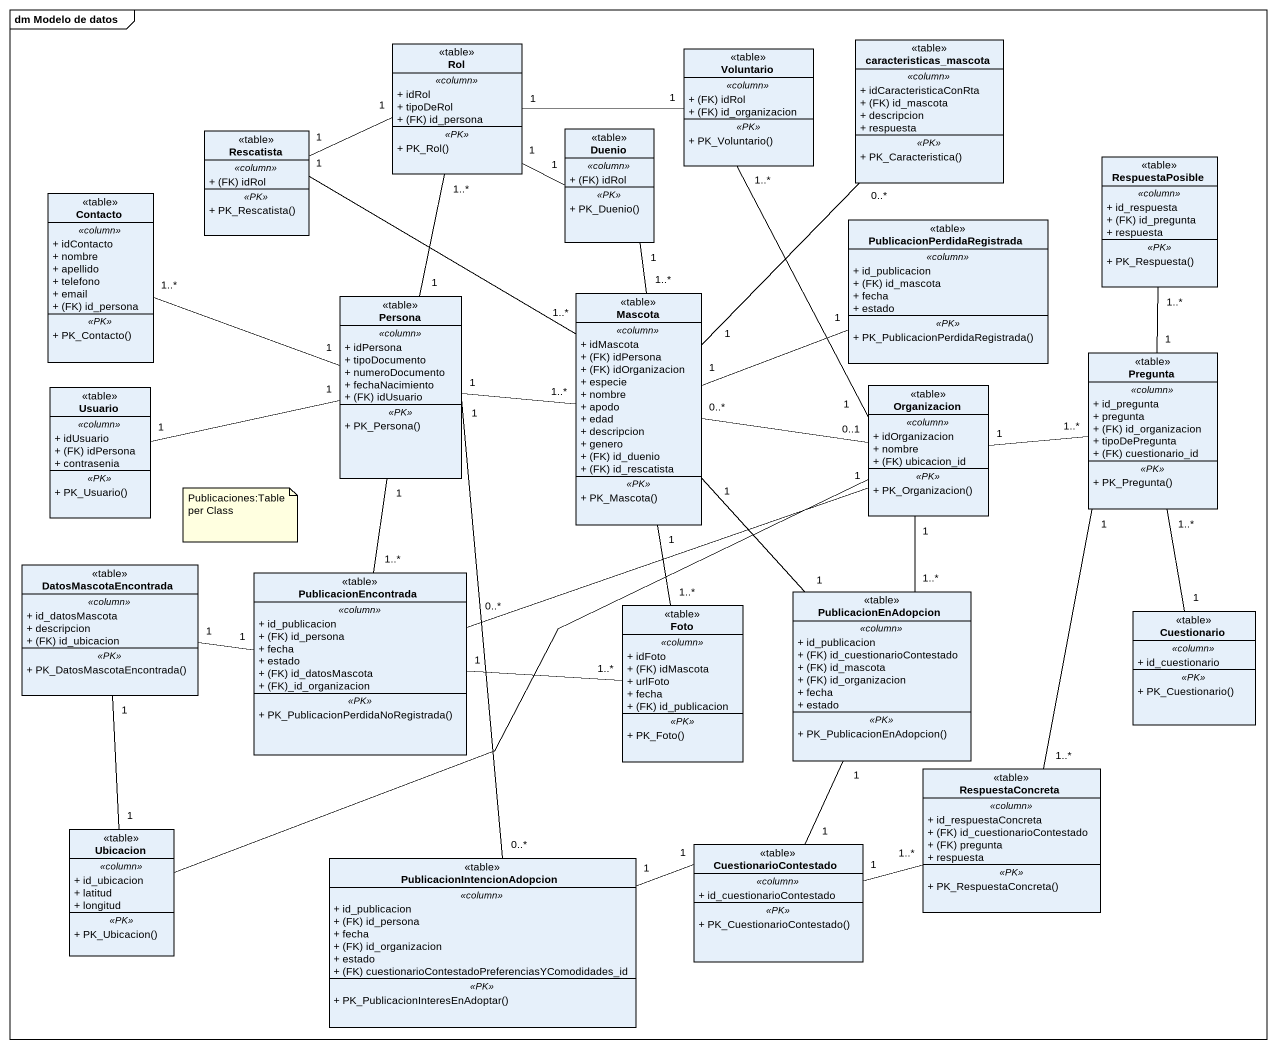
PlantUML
@startuml
mainframe dm Modelo de datos
hide circle
hide empty members
skinparam classAttributeIconSize 0
class Rol <<table>> {
  .. <<column>> ..
  + idRol
  + tipoDeRol
  {field} + (FK) id_persona
  .. <<PK>> ..
  + PK_Rol()
}
class Voluntario <<table>> {
  .. <<column>> ..
  {field} + (FK) idRol
  {field} + (FK) id_organizacion
  .. <<PK>> ..
  + PK_Voluntario()
}
class caracteristicas_mascota <<table>> {
  .. <<column>> ..
  + idCaracteristicaConRta
  {field} + (FK) id_mascota
  + descripcion
  + respuesta
  .. <<PK>> ..
  + PK_Caracteristica()
}
class Rescatista <<table>> {
  .. <<column>> ..
  {field} + (FK) idRol
  .. <<PK>> ..
  + PK_Rescatista()
}
class Duenio <<table>> {
  .. <<column>> ..
  {field} + (FK) idRol
  .. <<PK>> ..
  + PK_Duenio()
}
class Contacto <<table>> {
  .. <<column>> ..
  + idContacto
  + nombre
  + apellido
  + telefono
  + email
  {field} + (FK) id_persona
  .. <<PK>> ..
  + PK_Contacto()
}
class RespuestaPosible <<table>> {
  .. <<column>> ..
  + id_respuesta
  {field} + (FK) id_pregunta
  + respuesta
  .. <<PK>> ..
  + PK_Respuesta()
}
class PublicacionPerdidaRegistrada <<table>> {
  .. <<column>> ..
  + id_publicacion
  {field} + (FK) id_mascota
  + fecha
  + estado
  .. <<PK>> ..
  + PK_PublicacionPerdidaRegistrada()
}
class Persona <<table>> {
  .. <<column>> ..
  + idPersona
  + tipoDocumento
  + numeroDocumento
  + fechaNacimiento
  {field} + (FK) idUsuario
  .. <<PK>> ..
  + PK_Persona()
}
class Mascota <<table>> {
  .. <<column>> ..
  + idMascota
  {field} + (FK) idPersona
  {field} + (FK) idOrganizacion
  + especie
  + nombre
  + apodo
  + edad
  + descripcion
  + genero
  {field} + (FK) id_duenio
  {field} + (FK) id_rescatista
  .. <<PK>> ..
  + PK_Mascota()
}
class Pregunta <<table>> {
  .. <<column>> ..
  + id_pregunta
  + pregunta
  {field} + (FK) id_organizacion
  + tipoDePregunta
  {field} + (FK) cuestionario_id
  .. <<PK>> ..
  + PK_Pregunta()
}
class Usuario <<table>> {
  .. <<column>> ..
  + idUsuario
  {field} + (FK) idPersona
  + contrasenia
  .. <<PK>> ..
  + PK_Usuario()
}
class Organizacion <<table>> {
  .. <<column>> ..
  + idOrganizacion
  + nombre
  {field} + (FK) ubicacion_id
  .. <<PK>> ..
  + PK_Organizacion()
}
class DatosMascotaEncontrada <<table>> {
  .. <<column>> ..
  + id_datosMascota
  + descripcion
  {field} + (FK) id_ubicacion
  .. <<PK>> ..
  + PK_DatosMascotaEncontrada()
}
class PublicacionEncontrada <<table>> {
  .. <<column>> ..
  + id_publicacion
  {field} + (FK) id_persona
  + fecha
  + estado
  {field} + (FK) id_datosMascota
  {field} + (FK)_id_organizacion
  .. <<PK>> ..
  + PK_PublicacionPerdidaNoRegistrada()
}
class PublicacionEnAdopcion <<table>> {
  .. <<column>> ..
  + id_publicacion
  {field} + (FK) id_cuestionarioContestado
  {field} + (FK) id_mascota
  {field} + (FK) id_organizacion
  + fecha
  + estado
  .. <<PK>> ..
  + PK_PublicacionEnAdopcion()
}
class Foto <<table>> {
  .. <<column>> ..
  + idFoto
  {field} + (FK) idMascota
  + urlFoto
  + fecha
  {field} + (FK) id_publicacion
  .. <<PK>> ..
  + PK_Foto()
}
class Cuestionario <<table>> {
  .. <<column>> ..
  + id_cuestionario
  .. <<PK>> ..
  + PK_Cuestionario()
}
class RespuestaConcreta <<table>> {
  .. <<column>> ..
  + id_respuestaConcreta
  {field} + (FK) id_cuestionarioContestado
  {field} + (FK) pregunta
  + respuesta
  .. <<PK>> ..
  + PK_RespuestaConcreta()
}
class Ubicacion <<table>> {
  .. <<column>> ..
  + id_ubicacion
  + latitud
  + longitud
  .. <<PK>> ..
  + PK_Ubicacion()
}
class PublicacionIntencionAdopcion <<table>> {
  .. <<column>> ..
  + id_publicacion
  {field} + (FK) id_persona
  + fecha
  {field} + (FK) id_organizacion
  + estado
  {field} + (FK) cuestionarioContestadoPreferenciasYComodidades_id
  .. <<PK>> ..
  + PK_PublicacionInteresEnAdoptar()
}
class CuestionarioContestado <<table>> {
  .. <<column>> ..
  + id_cuestionarioContestado
  .. <<PK>> ..
  + PK_CuestionarioContestado()
}
Rol "1" -right- "1" Voluntario
Rol "1" -left- "1" Rescatista
Rol "1" -right- "1" Duenio
Rol "1..*" -- "1" Persona
Voluntario "1..*" -- "1" Organizacion
Rescatista "1" -right- "1..*" Mascota
Duenio "1" -- "1..*" Mascota
Contacto "1..*" -right- "1" Persona
Persona "1" -right- "1..*" Mascota
Persona "1" -left- "1" Usuario
Mascota "1" -up- "0..*" caracteristicas_mascota
Mascota "1" -right- "1" PublicacionPerdidaRegistrada
Mascota "0..*" -right- "0..1" Organizacion
Mascota "1" -- "1..*" Foto
Pregunta "1" -up- "1..*" RespuestaPosible
Pregunta "1..*" -left- "1" Organizacion
Pregunta "1..*" -- "1" Cuestionario
Organizacion "1" -- "1..*" PublicacionEnAdopcion
Organizacion -left- Ubicacion
DatosMascotaEncontrada "1" -right- "1" PublicacionEncontrada
PublicacionEncontrada "1..*" -up- "1" Persona
PublicacionEncontrada "0..*" -right- "1" Organizacion
PublicacionEncontrada "1" -right- "1..*" Foto
PublicacionEnAdopcion "1" -up- "1" Mascota
RespuestaConcreta "1..*" -up- "1" Pregunta
Ubicacion "1" -up- "1" DatosMascotaEncontrada
PublicacionIntencionAdopcion "0..*" -up- "1" Persona
CuestionarioContestado "1" -up- "1" PublicacionEnAdopcion
CuestionarioContestado "1" -right- "1..*" RespuestaConcreta
CuestionarioContestado "1" -left- "1" PublicacionIntencionAdopcion
note as N1
  Publicaciones:Table per Class
end note
@enduml
